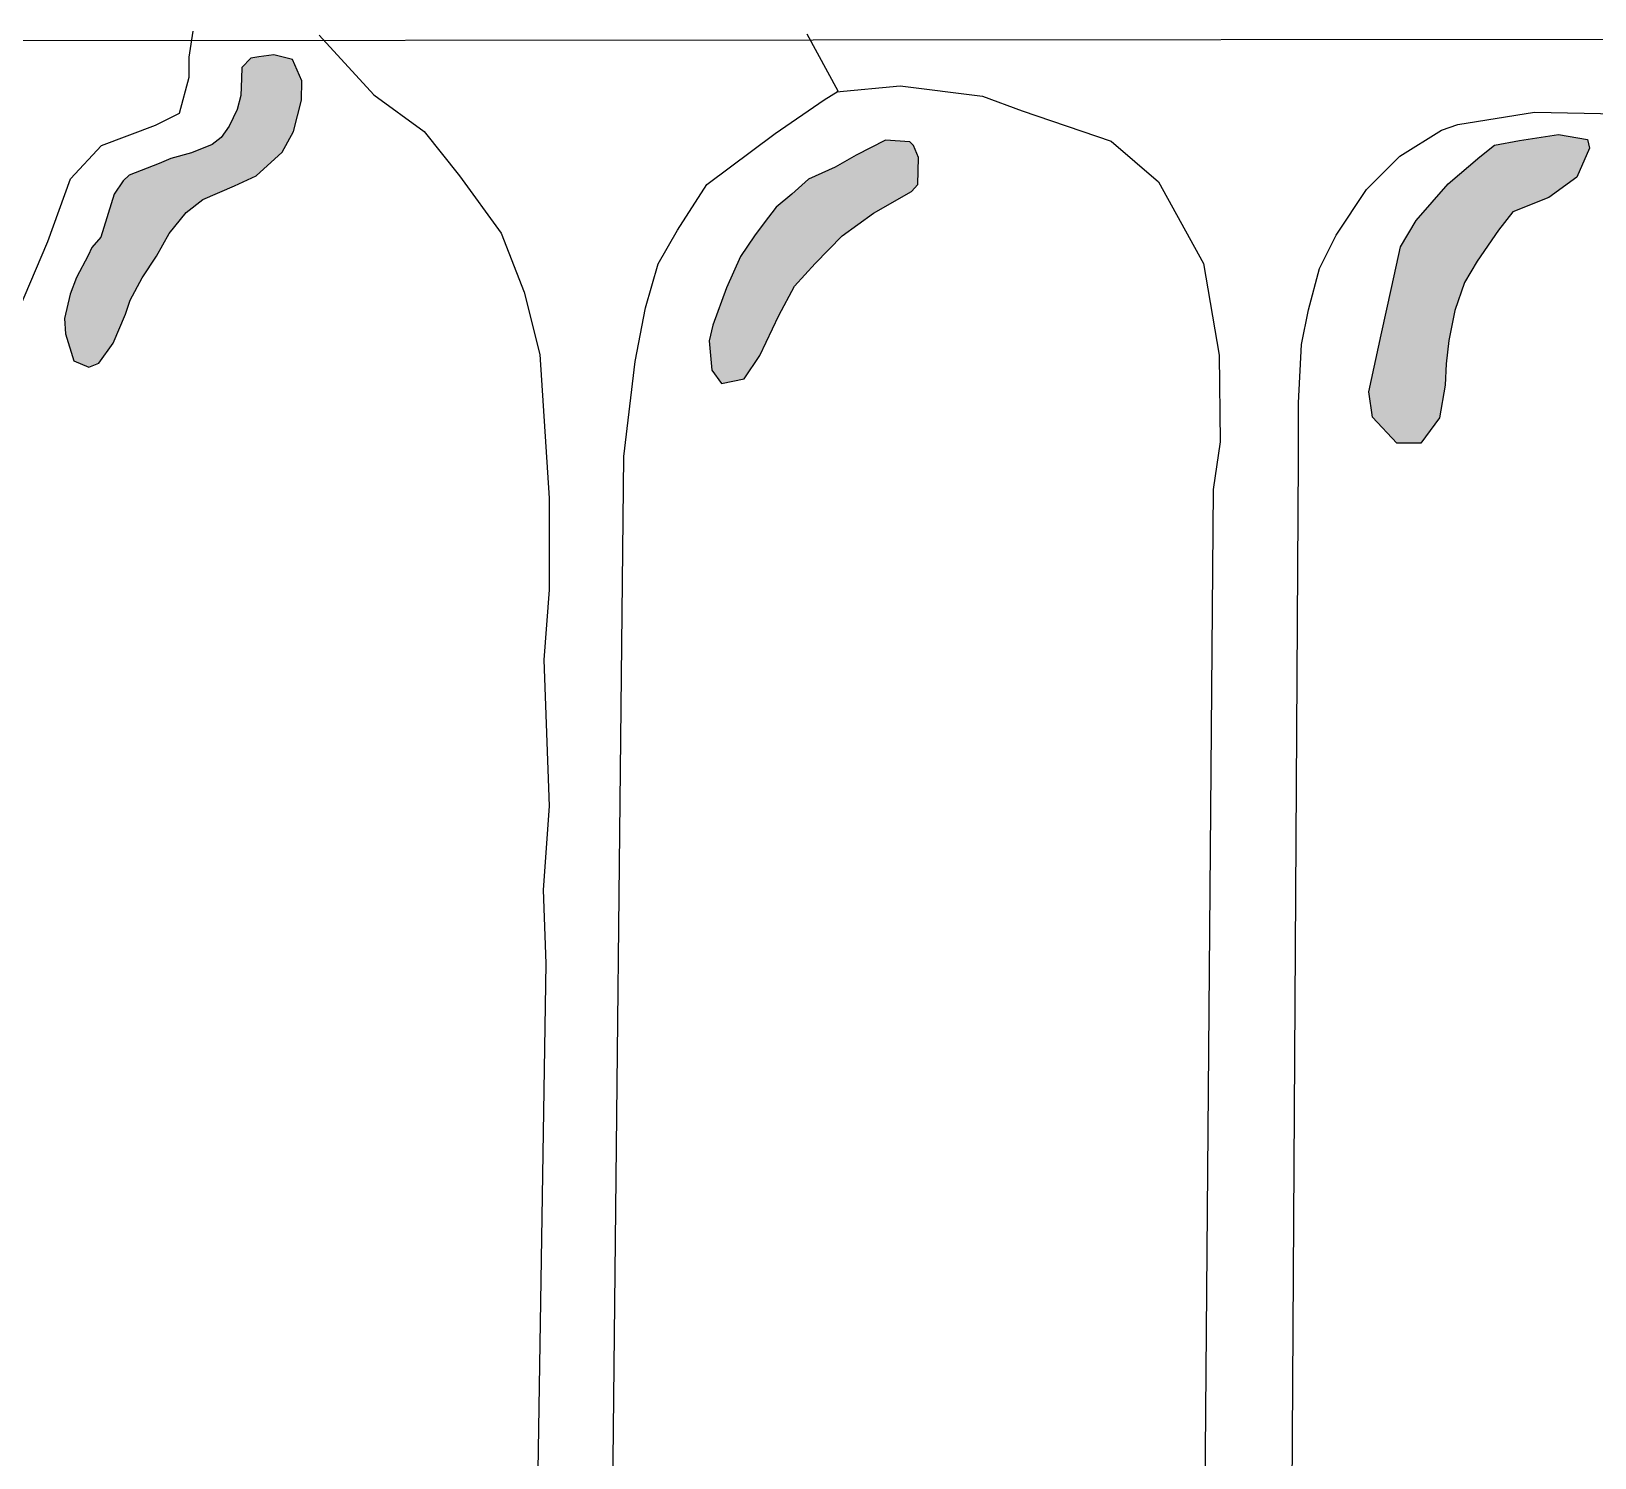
# Model space of a CAD drawing. Header units: millimetres. Extents: x 245 to 515, y 87 to 339.
# Drawn here: x 417.276 to 418.533, y 230.527 to 231.674 of the extents above; entities that cross this region are included whole.
import ezdxf

# ---------------------------------------------------------------- set-up
doc = ezdxf.new("R2010")
doc.units = ezdxf.units.MM
doc.layers.add('çziigi', color=10, linetype='Continuous')

msp = doc.modelspace()

# ---------------------------------------------------------------- hatches: boundary and pattern name
at = {"layer": 'çziigi'}
h = msp.add_hatch(color=256, dxfattribs=at)
h.dxf.hatch_style = 1
h.paths.add_polyline_path([(417.4936, 231.6183), (417.494, 231.634), (417.4863, 231.651), (417.4714, 231.6549), (417.4595, 231.6532), (417.453, 231.6523), (417.4458, 231.6447), (417.4454, 231.6357), (417.445, 231.6221), (417.442, 231.611), (417.4356, 231.5974), (417.4292, 231.5885), (417.422, 231.5829), (417.4053, 231.5761), (417.3887, 231.5714), (417.3794, 231.5676), (417.3551, 231.5582), (417.3504, 231.5536), (417.3431, 231.5429), (417.3325, 231.5084), (417.3252, 231.4999), (417.3223, 231.4935), (417.3129, 231.476), (417.3078, 231.4624), (417.3031, 231.4428), (417.3039, 231.4305), (417.3107, 231.409), (417.3227, 231.4039), (417.3308, 231.4069), (417.3423, 231.4231), (417.3521, 231.4465), (417.3559, 231.4576), (417.3657, 231.4755), (417.3772, 231.4929), (417.3874, 231.5112), (417.4011, 231.5282), (417.4143, 231.5385), (417.4398, 231.5495), (417.4573, 231.5576), (417.4782, 231.5765), (417.4872, 231.5931)])
h.paths.add_polyline_path([(417.9533, 231.5276), (417.984, 231.545), (417.9889, 231.5506), (417.9896, 231.5722), (417.9854, 231.582), (417.9826, 231.5848), (417.9631, 231.5862), (417.9394, 231.5743), (417.9226, 231.5645), (417.901, 231.5548), (417.8877, 231.5429), (417.8751, 231.5325), (417.8654, 231.5199), (417.8577, 231.5094), (417.8465, 231.4927), (417.8353, 231.4676), (417.8242, 231.4376), (417.8214, 231.425), (417.8235, 231.4013), (417.8311, 231.3908), (417.8493, 231.3943), (417.8619, 231.4132), (417.8772, 231.4453), (417.8898, 231.469), (417.9065, 231.4871), (417.9282, 231.5094)])
h = msp.add_hatch(color=256, dxfattribs=at)
h.dxf.hatch_style = 1
h.paths.add_polyline_path([(419.0636, 231.6128), (418.995, 231.6242), (418.9399, 231.6192), (418.9342, 231.6157), (418.9414, 231.6056), (418.9451, 231.6007), (418.9484, 231.5909), (418.9469, 231.5753), (418.9353, 231.5575), (418.9221, 231.5507), (418.8967, 231.5437), (418.8891, 231.5373), (418.8827, 231.5214), (418.8796, 231.5101), (418.8649, 231.4715), (418.86, 231.4593), (418.8542, 231.4333), (418.8521, 231.4036), (418.8484, 231.3758), (418.849, 231.3563), (418.8564, 231.3388), (418.871, 231.3373), (418.8817, 231.3474), (418.8869, 231.359), (418.8915, 231.377), (418.8931, 231.3856), (418.894, 231.399), (418.8961, 231.4119), (418.9001, 231.4259), (418.9044, 231.4409), (418.9093, 231.4538), (418.9344, 231.4847), (418.9405, 231.4966), (418.9509, 231.5208), (418.9619, 231.5367), (418.9677, 231.5419), (418.9787, 231.5505), (418.9971, 231.5704), (419.0053, 231.5823), (419.0136, 231.5911), (419.0243, 231.596), (419.0405, 231.5963), (419.0494, 231.596)])
h.paths.add_polyline_path([(418.5186, 231.5566), (418.5287, 231.5799), (418.5271, 231.5869), (418.5038, 231.5908), (418.4726, 231.5861), (418.4524, 231.5822), (418.4407, 231.5729), (418.4151, 231.5511), (418.3894, 231.5216), (418.3769, 231.5006), (418.3699, 231.4687), (418.3614, 231.4298), (418.3513, 231.384), (418.3544, 231.3637), (418.3738, 231.3427), (418.3933, 231.3427), (418.4081, 231.363), (418.4127, 231.3894), (418.4135, 231.4065), (418.4158, 231.4252), (418.4205, 231.4493), (418.4283, 231.4718), (418.4384, 231.4889), (418.4555, 231.5138), (418.4672, 231.5286), (418.496, 231.5402)])

# ---------------------------------------------------------------- linework, layer by layer
for p, q in [((416.7855, 231.6659), (419.285, 231.6682)), ((417.4033, 231.6531), (417.4065, 231.6738)), ((417.5079, 231.6707), (417.5518, 231.6227)), ((417.9249, 231.6257), (417.8999, 231.6715)), ((417.4033, 231.6368), (417.4033, 231.6531)), ((417.4595, 231.6532), (417.453, 231.6523)), ((417.4714, 231.6549), (417.4595, 231.6532)), ((417.4863, 231.651), (417.4714, 231.6549)), ((417.4458, 231.6447), (417.4454, 231.6357)), ((417.453, 231.6523), (417.4458, 231.6447)), ((417.494, 231.634), (417.4863, 231.651)), ((417.3956, 231.6079), (417.4033, 231.6368)), ((417.4454, 231.6357), (417.445, 231.6221)), ((417.4936, 231.6183), (417.494, 231.634)), ((417.9235, 231.625), (417.9749, 231.6299)), ((417.9749, 231.6299), (418.0409, 231.6216)), ((417.445, 231.6221), (417.442, 231.611)), ((417.4872, 231.5931), (417.4936, 231.6183)), ((417.5518, 231.6227), (417.5923, 231.5932)), ((417.8742, 231.5917), (417.9138, 231.6188)), ((417.9138, 231.6188), (417.9249, 231.6257)), ((418.0409, 231.6216), (418.0728, 231.6098)), ((417.3763, 231.5983), (417.3956, 231.6079)), ((417.442, 231.611), (417.4356, 231.5974)), ((418.0728, 231.6098), (418.1443, 231.5855)), ((418.423, 231.5989), (418.4846, 231.6087)), ((418.4846, 231.6087), (418.5511, 231.6073)), ((417.333, 231.582), (417.3763, 231.5983)), ((417.4356, 231.5974), (417.4292, 231.5885)), ((417.4782, 231.5765), (417.4872, 231.5931)), ((417.5923, 231.5932), (417.6205, 231.5575)), ((417.8193, 231.5506), (417.8742, 231.5917)), ((418.3763, 231.5733), (418.4097, 231.5944)), ((418.4097, 231.5944), (418.423, 231.5989)), ((418.4726, 231.5861), (418.5038, 231.5908)), ((418.5038, 231.5908), (418.5271, 231.5869)), ((417.308, 231.5551), (417.333, 231.582)), ((417.422, 231.5829), (417.4053, 231.5761)), ((417.4292, 231.5885), (417.422, 231.5829)), ((417.9631, 231.5862), (417.9394, 231.5743)), ((417.9826, 231.5848), (417.9631, 231.5862)), ((417.9854, 231.582), (417.9826, 231.5848)), ((417.9896, 231.5722), (417.9854, 231.582)), ((418.1443, 231.5855), (418.1825, 231.5529)), ((418.4407, 231.5729), (418.4524, 231.5822)), ((418.4524, 231.5822), (418.4726, 231.5861)), ((418.5287, 231.5799), (418.5186, 231.5566)), ((418.5271, 231.5869), (418.5287, 231.5799)), ((417.3794, 231.5676), (417.3551, 231.5582)), ((417.3887, 231.5714), (417.3794, 231.5676)), ((417.4053, 231.5761), (417.3887, 231.5714)), ((417.4573, 231.5576), (417.4782, 231.5765)), ((417.9394, 231.5743), (417.9226, 231.5645)), ((417.9889, 231.5506), (417.9896, 231.5722)), ((418.3496, 231.5466), (418.3763, 231.5733)), ((418.4151, 231.5511), (418.4407, 231.5729)), ((417.2897, 231.5048), (417.308, 231.5551)), ((417.3504, 231.5536), (417.3431, 231.5429)), ((417.3551, 231.5582), (417.3504, 231.5536)), ((417.4398, 231.5495), (417.4573, 231.5576)), ((417.6205, 231.5575), (417.6542, 231.5115)), ((417.901, 231.5548), (417.8877, 231.5429)), ((417.9226, 231.5645), (417.901, 231.5548)), ((418.1825, 231.5529), (418.2186, 231.487)), ((418.5186, 231.5566), (418.496, 231.5402)), ((417.3431, 231.5429), (417.3325, 231.5084)), ((417.4143, 231.5385), (417.4398, 231.5495)), ((417.7957, 231.5138), (417.8193, 231.5506)), ((417.8877, 231.5429), (417.8751, 231.5325)), ((417.9533, 231.5276), (417.984, 231.545)), ((417.984, 231.545), (417.9889, 231.5506)), ((418.3251, 231.5099), (418.3496, 231.5466)), ((418.3894, 231.5216), (418.4151, 231.5511)), ((418.496, 231.5402), (418.4672, 231.5286)), ((417.3874, 231.5112), (417.4011, 231.5282)), ((417.4011, 231.5282), (417.4143, 231.5385)), ((417.8751, 231.5325), (417.8654, 231.5199)), ((417.9282, 231.5094), (417.9533, 231.5276)), ((418.4672, 231.5286), (418.4555, 231.5138)), ((417.8654, 231.5199), (417.8577, 231.5094)), ((418.3769, 231.5006), (418.3894, 231.5216)), ((417.2618, 231.4385), (417.2897, 231.5048)), ((417.3325, 231.5084), (417.3252, 231.4999)), ((417.3772, 231.4929), (417.3874, 231.5112)), ((417.6542, 231.5115), (417.6727, 231.4641)), ((417.7804, 231.4868), (417.7957, 231.5138)), ((417.8577, 231.5094), (417.8465, 231.4927)), ((417.9065, 231.4871), (417.9282, 231.5094)), ((418.3117, 231.4831), (418.3251, 231.5099)), ((418.4555, 231.5138), (418.4384, 231.4889)), ((417.3223, 231.4935), (417.3129, 231.476)), ((417.3252, 231.4999), (417.3223, 231.4935)), ((417.3657, 231.4755), (417.3772, 231.4929)), ((417.8465, 231.4927), (417.8353, 231.4676)), ((418.3699, 231.4687), (418.3769, 231.5006)), ((417.77, 231.4514), (417.7804, 231.4868)), ((417.8898, 231.469), (417.9065, 231.4871)), ((418.2186, 231.487), (418.2311, 231.4134)), ((418.3028, 231.4498), (418.3117, 231.4831)), ((418.4384, 231.4889), (418.4283, 231.4718)), ((417.3129, 231.476), (417.3078, 231.4624)), ((417.3559, 231.4576), (417.3657, 231.4755)), ((417.8353, 231.4676), (417.8242, 231.4376)), ((417.8772, 231.4453), (417.8898, 231.469)), ((418.3614, 231.4298), (418.3699, 231.4687)), ((418.4283, 231.4718), (418.4205, 231.4493)), ((417.3078, 231.4624), (417.3031, 231.4428)), ((417.3521, 231.4465), (417.3559, 231.4576)), ((417.6727, 231.4641), (417.6851, 231.414)), ((417.3031, 231.4428), (417.3039, 231.4305)), ((417.3423, 231.4231), (417.3521, 231.4465)), ((417.7617, 231.4084), (417.77, 231.4514)), ((417.8619, 231.4132), (417.8772, 231.4453)), ((418.2972, 231.422), (418.3028, 231.4498)), ((418.4205, 231.4493), (418.4158, 231.4252)), ((417.3039, 231.4305), (417.3107, 231.409)), ((417.8242, 231.4376), (417.8214, 231.425)), ((418.3513, 231.384), (418.3614, 231.4298)), ((417.3308, 231.4069), (417.3423, 231.4231)), ((417.6851, 231.414), (417.6926, 231.2984)), ((417.8214, 231.425), (417.8235, 231.4013)), ((418.295, 231.3752), (418.2972, 231.422)), ((418.4158, 231.4252), (418.4135, 231.4065)), ((417.3107, 231.409), (417.3227, 231.4039)), ((417.3227, 231.4039), (417.3308, 231.4069)), ((417.7527, 231.332), (417.7617, 231.4084)), ((417.8493, 231.3943), (417.8619, 231.4132)), ((418.2311, 231.4134), (418.2319, 231.3437)), ((418.4135, 231.4065), (418.4127, 231.3894)), ((417.8235, 231.4013), (417.8311, 231.3908)), ((417.8311, 231.3908), (417.8493, 231.3943)), ((418.4127, 231.3894), (418.4081, 231.363)), ((418.3544, 231.3637), (418.3513, 231.384)), ((418.295, 231.3296), (418.295, 231.3752)), ((418.3738, 231.3427), (418.3544, 231.3637)), ((418.4081, 231.363), (418.3933, 231.3427)), ((418.2319, 231.3437), (418.2264, 231.3056)), ((418.3933, 231.3427), (418.3738, 231.3427)), ((417.7436, 230.4674), (417.7527, 231.332)), ((418.2894, 230.4498), (418.295, 231.3296)), ((418.2264, 231.3056), (418.2192, 230.4631)), ((417.6926, 231.2984), (417.6926, 231.2249)), ((417.6926, 231.2249), (417.6885, 231.1686)), ((417.6885, 231.1686), (417.6927, 231.0509)), ((417.6927, 231.0509), (417.6878, 230.9837)), ((417.6878, 230.9837), (417.6899, 230.9246)), ((417.6899, 230.9246), (417.6829, 230.464))]:
    msp.add_line(p, q, dxfattribs=at)

doc.saveas('drawing.dxf')
